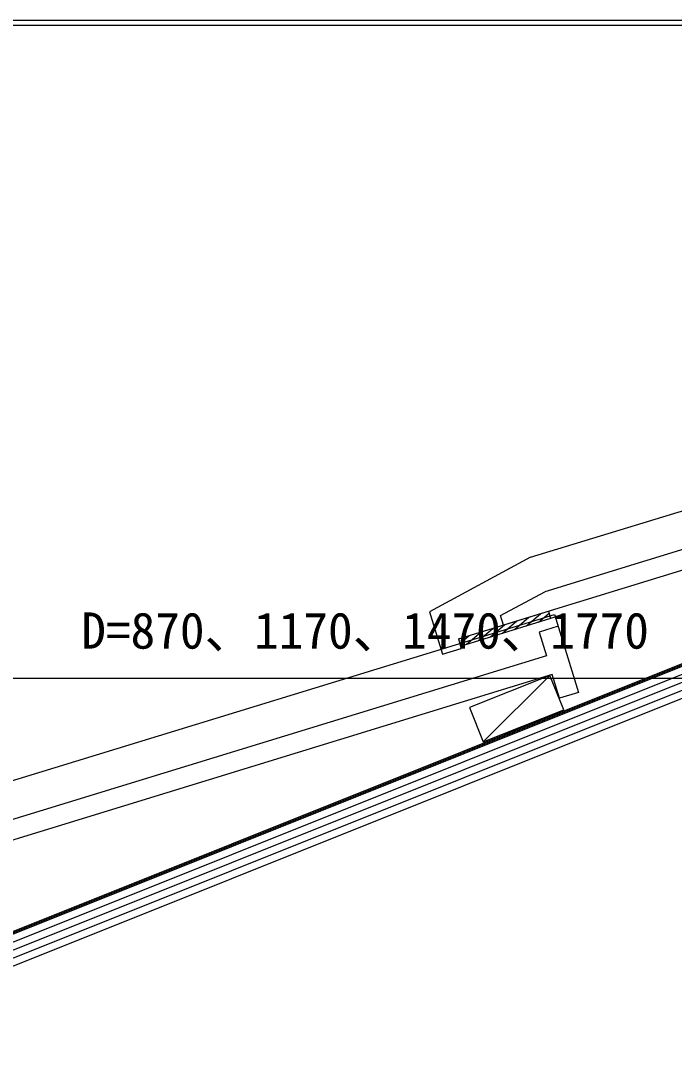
# Model space of a CAD drawing. Units: millimetres, scale not verified. Extents: x -875 to 875, y -1303 to 1296.
# Drawn here: x 141.2 to 405.6, y -53.6 to 361.9 of the extents above; entities that cross this region are included whole.
import ezdxf
from ezdxf.enums import TextEntityAlignment as Align

# ---------------------------------------------------------------- set-up
doc = ezdxf.new("R2010")
doc.units = ezdxf.units.MM
doc.header["$LTSCALE"] = 8
for name, color, linetype in [('0-4_YKK_12', 2, 'Continuous'), ('0-6_YKK_D', 6, 'Continuous'), ('0-8_YSS_K', 3, 'Continuous')]:
    doc.layers.add(name, color=color, linetype=linetype)
doc.styles.add('ＭＳ ゴシック', font='')
doc.styles.get('ＭＳ ゴシック').set_extended_font_data('MS Gothic')

msp = doc.modelspace()

# ---------------------------------------------------------------- linework, layer by layer
at = {"layer": '0-4_YKK_12'}
for p, q in [((621.003, 361.861), (107.574, 361.861)), ((621.003, 359.861), (105.574, 359.861))]:
    msp.add_line(p, q, dxfattribs=at)
at = {"layer": '0-6_YKK_D'}
msp.add_line((603.502, 95.861), (38.502, 95.861), dxfattribs=at)
at = {"layer": '0-8_YSS_K'}
for p, q in [((347.427, 144.916), (635.675, 233.27)), ((632.423, 216.584), (353.243, 131.01)), ((634.767, 208.935), (336.466, 117.5)), ((654.09, 200.061), (26.083, -51.188)), ((654.276, 199.597), (27.197, -51.281)), ((651.545, 197.966), (28.311, -51.374)), ((652.659, 195.181), (34.996, -51.93)), ((653.774, 192.395), (41.682, -52.487)), ((654.888, 189.61), (48.367, -53.044)), ((656.002, 186.824), (55.052, -53.6)), ((347.427, 144.916), (306.546, 122.857)), ((335.294, 121.324), (353.243, 131.01)), ((68.891, 33.481), (357.14, 121.835)), ((306.546, 122.857), (311.789, 105.752)), ((319.145, 109.053), (357.458, 120.797)), ((336.466, 117.5), (335.294, 121.324)), ((340.983, 115.747), (346.796, 120.666)), ((345.837, 117.235), (351.651, 122.154)), ((350.691, 118.722), (354.908, 122.291)), ((357.14, 121.835), (366.811, 90.284)), ((331.274, 112.771), (337.088, 117.69)), ((336.129, 114.259), (341.942, 119.178)), ((318.825, 110.096), (322.525, 113.227)), ((321.566, 109.795), (327.379, 114.715)), ((326.42, 111.283), (332.234, 116.203)), ((311.789, 105.752), (319.438, 108.097)), ((318.266, 111.921), (319.145, 109.053)), ((318.266, 111.921), (319.438, 108.097)), ((353.887, 105.149), (74.708, 19.575)), ((356.231, 97.501), (57.93, 6.065)), ((355.275, 97.207), (328.35, 70.28)), ((359.162, 87.94), (356.231, 97.501)), ((366.811, 90.284), (359.162, 87.94))]:
    msp.add_line(p, q, dxfattribs=at)
for points in [[(318.266, 111.921), (354.667, 123.079), (355.546, 120.21)], [(358.605, 117.055), (350.956, 114.71), (353.887, 105.149)]]:
    msp.add_lwpolyline(points, dxfattribs=at)
msp.add_lwpolyline([(360.846, 83.281), (355.275, 97.207), (322.779, 84.207), (328.35, 70.28)], close=True, dxfattribs=at)

# ---------------------------------------------------------------- texts
at = {"layer": '0-6_YKK_D', "style": 'ＭＳ ゴシック'}
msp.add_text('D=870、1170、1470、1770', height=14.66, dxfattribs=at).set_placement((165.775, 103.588), align=Align.BOTTOM_LEFT)

doc.saveas('drawing.dxf')
